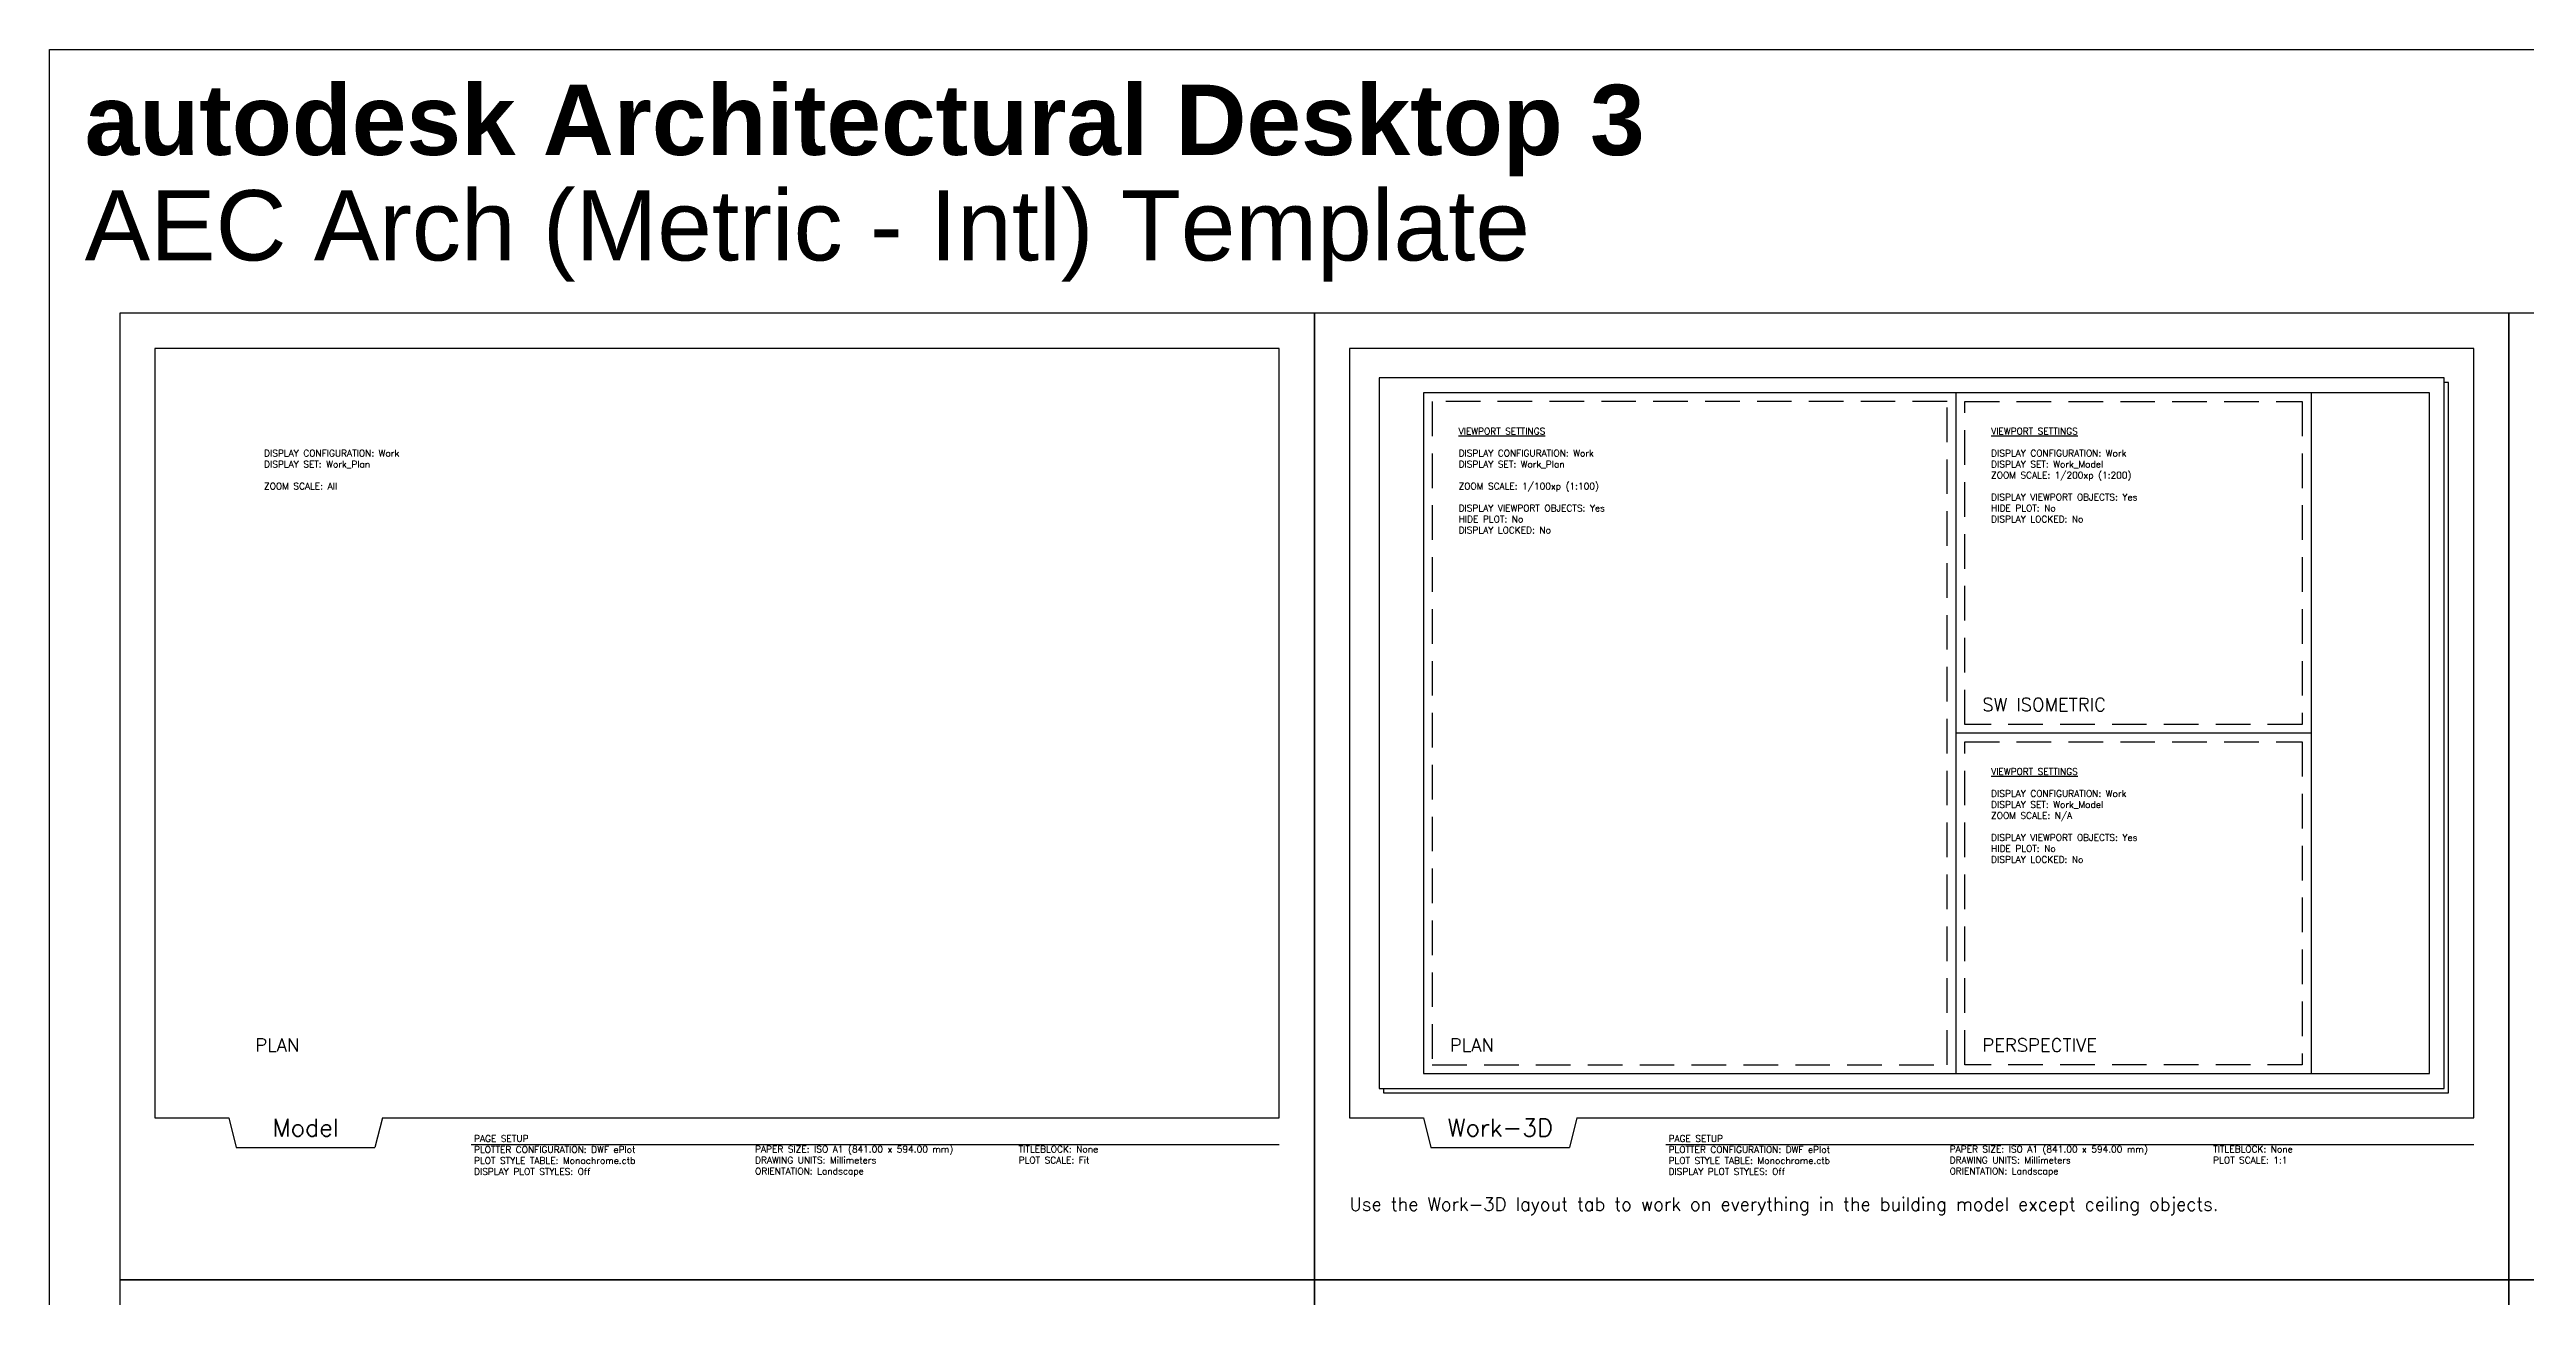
# Paper-space layout 'Template-Overview' of a CAD drawing. Extents: x 0 to 889, y 0 to 584.
# Drawn here: x 0 to 447.7, y 358.8 to 584.2 of the extents above; entities that cross this region are included whole.
import ezdxf

# ---------------------------------------------------------------- set-up
doc = ezdxf.new("R2010")
doc.units = 0
doc.header["$LTSCALE"] = 50
doc.linetypes.add('HIDDEN2', pattern=[0.1875, 0.125, -0.0625])
doc.layers.add('A-Anno-Note', color=211, linetype='Continuous')

psp = doc.layouts.new('Template-Overview')

# ---------------------------------------------------------------- linework, layer by layer
for p, q in [((344.57, 522.2), (344.57, 399.21)), ((408.74, 522.2), (408.74, 399.21)), ((408.74, 460.71), (344.57, 460.71)), ((32.42, 391.19), (33.76, 385.85)), ((60.16, 391.19), (58.82, 385.85)), ((248.32, 391.19), (249.66, 385.85)), ((276.06, 391.19), (274.72, 385.85)), ((76.2, 386.43), (222.25, 386.43)), ((292.1, 386.43), (438.15, 386.43))]:
    psp.add_line(p, q)
for points in [[(0, 584.2), (889, 584.2), (889, 0), (0, 0)], [(240.3, 396.54), (432.8, 396.54), (432.8, 524.88), (240.3, 524.88)], [(248.32, 399.21), (430.13, 399.21), (430.13, 522.2), (248.32, 522.2)]]:
    psp.add_lwpolyline(points, close=True)
for points in [[(60.16, 391.19), (222.25, 391.19), (222.25, 530.22), (19.05, 530.22), (19.05, 391.19), (32.42, 391.19)], [(276.06, 391.19), (438.15, 391.19), (438.15, 530.22), (234.95, 530.22), (234.95, 391.19), (248.32, 391.19)], [(241.09, 396.54), (241.09, 395.75), (433.6, 395.75), (433.6, 524.08), (432.8, 524.08)], [(33.76, 385.85), (58.82, 385.85)], [(249.66, 385.85), (274.72, 385.85)]]:
    psp.add_lwpolyline(points)
at = {"linetype": 'HIDDEN2'}
for points in [[(249.91, 400.8), (342.98, 400.8), (342.98, 520.62), (249.91, 520.62)], [(407.15, 462.3), (346.16, 462.3), (346.16, 520.62), (407.15, 520.62)], [(407.15, 400.8), (346.16, 400.8), (346.16, 459.12), (407.15, 459.12)]]:
    psp.add_lwpolyline(points, close=True, dxfattribs=at)
at = {"layer": 'A-Anno-Note'}
for points in [[(228.6, 536.57), (12.7, 536.57), (12.7, 361.95), (228.6, 361.95)], [(444.5, 536.57), (228.6, 536.57), (228.6, 361.95), (444.5, 361.95)], [(660.4, 536.57), (444.5, 536.57), (444.5, 361.95), (660.4, 361.95)], [(228.6, 361.95), (12.7, 361.95), (12.7, 187.32), (228.6, 187.32)], [(444.5, 361.95), (228.6, 361.95), (228.6, 187.32), (444.5, 187.32)], [(660.4, 361.95), (444.5, 361.95), (444.5, 187.32), (660.4, 187.32)]]:
    psp.add_lwpolyline(points, close=True, dxfattribs=at)

# ---------------------------------------------------------------- texts
for s, insert, char_height, width, attachment_point in [('{\\fArial|b1|i0|c0|p34;autodesk Architectural Desktop 3}', (6.35, 577.85), 12.7, 887.4125, 1), ('{\\fArial|b0|i0|c0|p34;AEC Arch (Metric - Intl) Template}', (6.35, 558.8), 12.7, 902, 1), ('{\\Fromans.shx;\\LVIEWPORT SETTINGS\\P\\P\\lDISPLAY CONFIGURATION: Work \\PDISPLAY SET: Work_Plan\\P\\PZOOM SCALE: 1/100xp (1:100)\\P\\PDISPLAY VIEWPORT OBJECTS: Yes\\PHIDE PLOT: No\\PDISPLAY LOCKED: No}', (254.67, 515.85), 1.1906, 83.3438, 1), ('{\\Fromans.shx;\\LVIEWPORT SETTINGS\\P\\P\\lDISPLAY CONFIGURATION: Work \\PDISPLAY SET: Work_Model\\PZOOM SCALE: 1/200xp (1:200)\\P\\PDISPLAY VIEWPORT OBJECTS: Yes\\PHIDE PLOT: No\\PDISPLAY LOCKED: No}', (350.92, 515.85), 1.1906, 51.5938, 1), ('\\P\\P{\\Fromans.shx;DISPLAY CONFIGURATION: Work \\PDISPLAY SET: Work_Plan\\P\\PZOOM SCALE: All}', (38.77, 515.85), 1.1906, 83.3438, 1), ('{\\Fromans.shx;SW ISOMETRIC}', (349.33, 467.06), 2.3812, 51.5937, 1), ('{\\Fromans.shx;\\LVIEWPORT SETTINGS\\P\\P\\lDISPLAY CONFIGURATION: Work \\PDISPLAY SET: Work_Model\\PZOOM SCALE: N/A\\P\\PDISPLAY VIEWPORT OBJECTS: Yes\\PHIDE PLOT: No\\PDISPLAY LOCKED: No}', (350.92, 454.36), 1.1906, 51.5938, 1), ('{\\Fromans.shx;PLAN}', (37.18, 405.56), 2.3812, 83.3437, 1), ('{\\Fromans.shx;PLAN}', (253.08, 405.56), 2.3812, 83.3437, 1), ('{\\Fromans.shx;PERSPECTIVE}', (349.33, 405.56), 2.3812, 51.5937, 1), ('{\\Fromans.shx;Model}', (46.31, 391.03), 3.175, 21.4312, 2), ('{\\Fromans.shx;Work-3D}', (262.21, 391.03), 3.175, 21.4312, 2), ('{\\Fromans.shx;PAGE SETUP\\PPLOTTER CONFIGURATION: DWF ePlot\\PPLOT STYLE TABLE: Monochrome.ctb\\PDISPLAY PLOT STYLES: Off}', (76.72, 388.06), 1.1906, 50.8, 1), ('{\\Fromans.shx;PAPER SIZE: ISO A1 (841.00 x 594.00 mm)\\PDRAWING UNITS: Millimeters\\PORIENTATION: Landscape}', (127.52, 386.16), 1.1906, 47.625, 1), ('{\\Fromans.shx;TITLEBLOCK: None\\PPLOT SCALE: Fit}', (175.15, 386.16), 1.1906, 47.625, 1), ('{\\Fromans.shx;PAGE SETUP\\PPLOTTER CONFIGURATION: DWF ePlot\\PPLOT STYLE TABLE: Monochrome.ctb\\PDISPLAY PLOT STYLES: Off}', (292.62, 388.06), 1.1906, 50.8, 1), ('{\\Fromans.shx;PAPER SIZE: ISO A1 (841.00 x 594.00 mm)\\PDRAWING UNITS: Millimeters\\PORIENTATION: Landscape}', (343.42, 386.16), 1.1906, 47.625, 1), ('{\\Fromans.shx;TITLEBLOCK: None\\PPLOT SCALE: 1:1}', (391.05, 386.16), 1.1906, 47.625, 1), ('{\\Fromans.shx;Use the Work-3D layout tab to work on everything in the building model except ceiling objects. }', (234.95, 376.83), 2.38125, 203.2, 1)]:
    psp.add_mtext(s, dxfattribs=dict(insert=insert, char_height=char_height, width=width, attachment_point=attachment_point))

doc.saveas('drawing.dxf')
